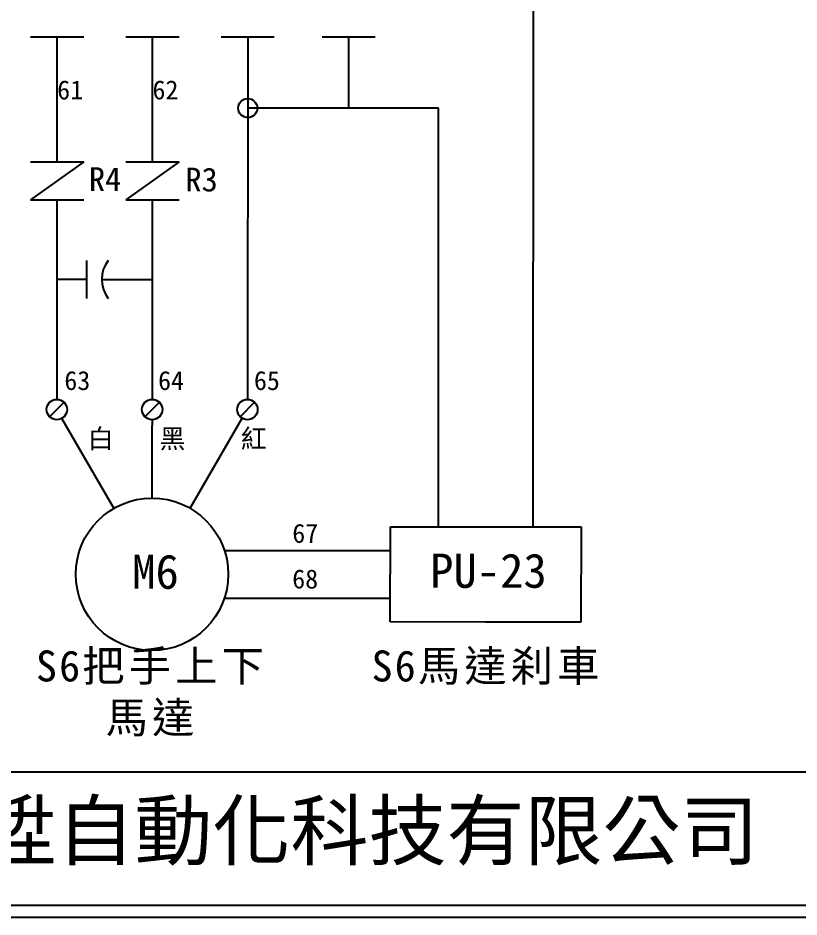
# Model space of a CAD drawing. Extents: x 10 to 297, y 3 to 207.
# Drawn here: x 60.9 to 142.9, y 3 to 97.4 of the extents above; entities that cross this region are included whole.
import ezdxf

# ---------------------------------------------------------------- set-up
doc = ezdxf.new("R2010")
doc.units = 0
doc.layers.get('0').update_dxf_attribs({"linetype": 'CONTINUOUS'})
doc.layers.add('圖框層', color=7, linetype='CONTINUOUS')
doc.layers.add('標尺寸層', color=3, linetype='CONTINUOUS')
doc.styles.add('STSL', font='KAIU.TTF')
doc.styles.add('標楷體', font='KAIU.TTF')

msp = doc.modelspace()

# ---------------------------------------------------------------- linework, layer by layer
for p, q in [((65.041, 82.285), (65.041, 95.419)), ((75.041, 82.285), (75.041, 95.419)), ((85.041, 95.419), (85.005, 57.361)), ((95.613, 95.419), (95.613, 87.934)), ((105.036, 87.927), (85.034, 87.944)), ((85.034, 87.944), (85.034, 87.944)), ((105.034, 87.944), (105.005, 43.984)), ((105.034, 87.944), (105.034, 87.944)), ((67.825, 82.285), (62.258, 78.312)), ((77.825, 82.285), (72.258, 78.312)), ((65.019, 78.312), (65.004, 57.361)), ((75.019, 78.312), (75.004, 57.361)), ((68.161, 67.949), (68.161, 71.949)), ((68.161, 69.949), (65.013, 69.952)), ((69.71, 69.948), (75.004, 69.948)), ((65.761, 57.047), (64.247, 55.532)), ((75.761, 57.047), (74.247, 55.532)), ((85.761, 57.047), (84.247, 55.532)), ((70.993, 45.917), (65.539, 55.362)), ((74.992, 55.219), (74.993, 54.63)), ((78.993, 45.917), (84.451, 55.372)), ((74.993, 46.989), (74.993, 54.63))]:
    msp.add_line(p, q)
for centre, radius in [((85.034, 87.944), 1), ((65.004, 56.29), 1.071), ((75.004, 56.29), 1.071), ((85.004, 56.29), 1.071), ((74.993, 38.989), 8)]:
    msp.add_circle(centre, radius)
msp.add_arc((72.936, 69.953), 3.226, 141.77552, 218.40176)
at = {"layer": '圖框層', "color": 7}
for p, q in [((11.25, 18.25), (295.75, 18.25)), ((11.25, 4.25), (295.75, 4.25)), ((10, 3), (297, 3))]:
    msp.add_line(p, q, dxfattribs=at)
at = {"layer": '標尺寸層', "color": 7}
for p, q in [((114.992, 43.975), (115.019, 129.12)), ((62.258, 95.419), (67.825, 95.419)), ((72.258, 95.419), (77.825, 95.419)), ((82.258, 95.419), (87.825, 95.419)), ((92.829, 95.419), (98.397, 95.419)), ((62.258, 82.285), (67.825, 82.285)), ((72.258, 82.285), (77.825, 82.285)), ((62.258, 78.312), (67.825, 78.312)), ((72.258, 78.312), (77.825, 78.312)), ((99.996, 33.989), (100.005, 43.989)), ((100.005, 43.989), (110.005, 43.979)), ((110.005, 43.979), (120.005, 43.97)), ((120.005, 43.97), (119.996, 33.97)), ((82.592, 41.489), (100, 41.489)), ((82.592, 36.489), (100, 36.489)), ((109.996, 33.979), (99.996, 33.989)), ((119.996, 33.97), (109.996, 33.979))]:
    msp.add_line(p, q, dxfattribs=at)

# ---------------------------------------------------------------- texts
at = {"color": 0, "char_height": 3.25, "width": 30.80907, "attachment_point": 2, "style": '標楷體'}
for s, insert in [('{\\T1.1;S6把手上下\\P馬達}', (74.993, 30.989)), ('{\\T1.1;S6馬達刹車}', (110.205, 30.989))]:
    msp.add_mtext(s, dxfattribs=dict(at, insert=insert))
at = {"layer": '圖框層', "color": 4, "style": 'STSL'}
for s, height, p in [('61', 2, (65.041, 88.852)), ('62', 2, (75.041, 88.852)), ('R4', 2.5, (68.366, 79.237)), ('R3', 2.5, (78.491, 79.19)), ('63', 2, (65.792, 58.336)), ('64', 2, (75.627, 58.336)), ('65', 2, (85.686, 58.336)), ('白', 2, (68.232, 52.233)), ('黑', 2, (75.776, 52.233)), ('紅', 2, (84.309, 52.233)), ('67', 2, (89.711, 42.287)), ('M6', 3.6, (72.908, 37.466)), ('PU-23', 3.6, (104.169, 37.571)), ('68', 2, (89.704, 37.498)), ('泓陞自動化科技有限公司', 6, (48.604, 9.076))]:
    msp.add_text(s, height=height, dxfattribs=at).set_placement(p)

doc.saveas('drawing.dxf')
